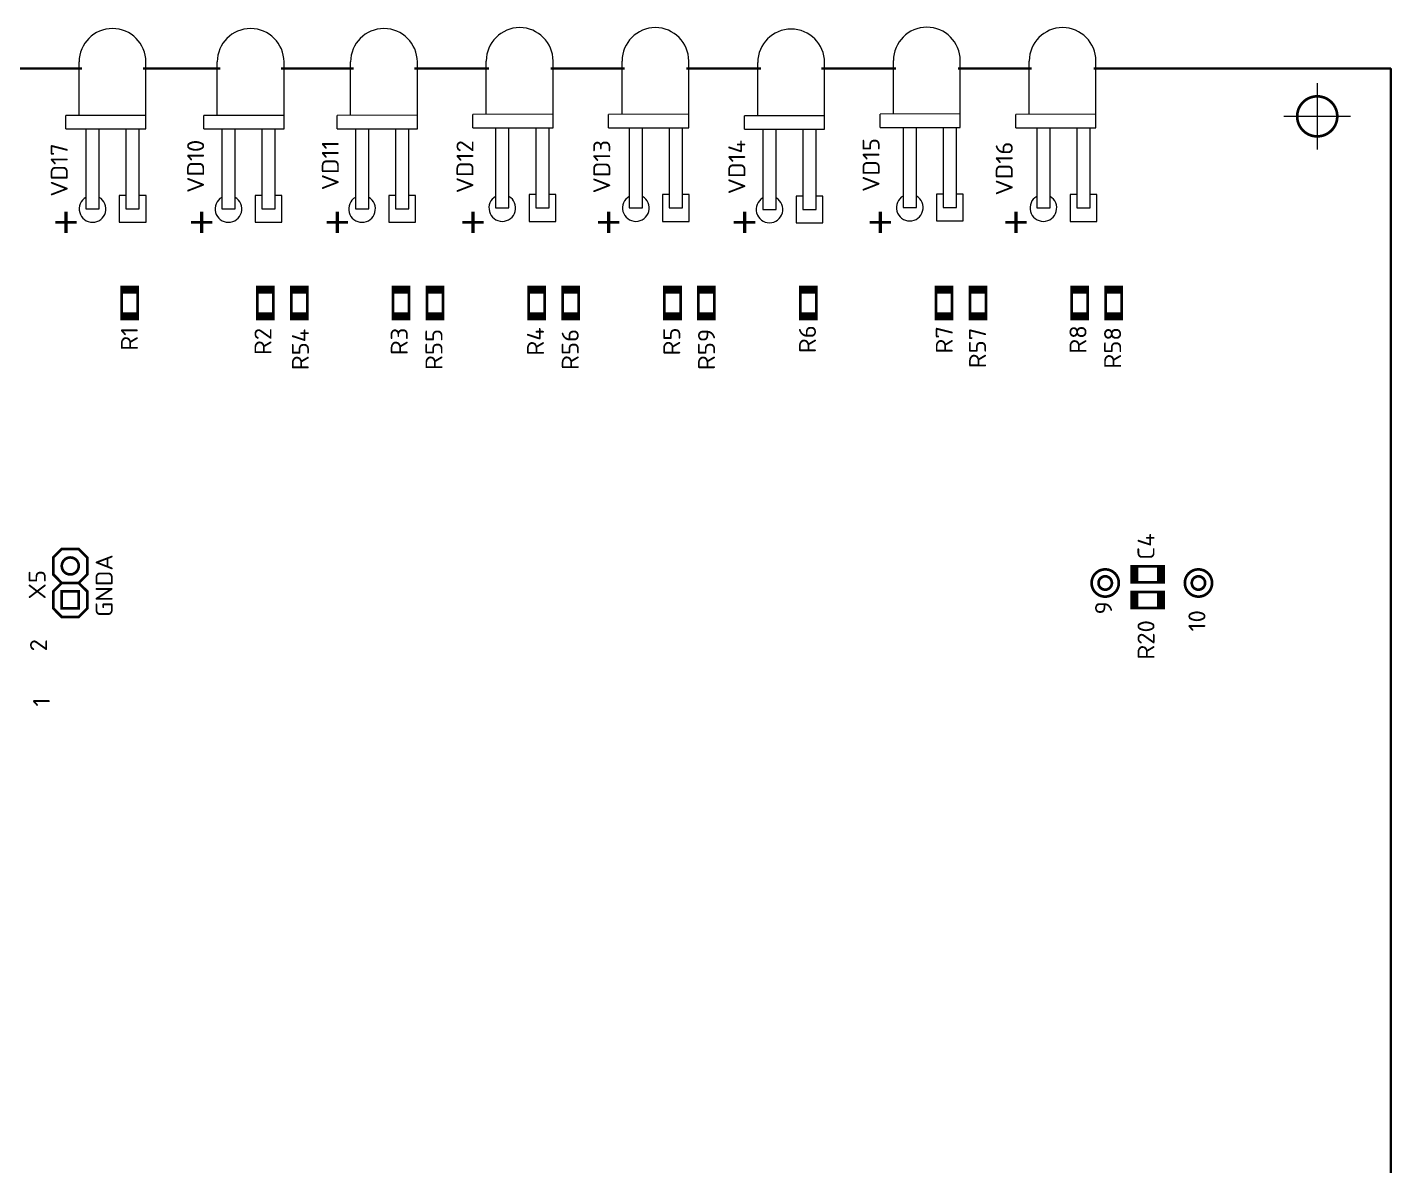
# Model space of a CAD drawing. Header units: millimetres. Extents: x -300 to 586, y -3087 to -2824.
# Drawn here: x 483.4 to 585.5, y -2971.1 to -2885.9 of the extents above; entities that cross this region are included whole.
import ezdxf
from ezdxf.enums import TextEntityAlignment as Align

# ---------------------------------------------------------------- set-up
doc = ezdxf.new("R2010")
doc.units = ezdxf.units.MM
doc.layers.add('BOARD', color=7, linetype='Continuous', lineweight=35)
doc.layers.add('TOP', color=7, linetype='Continuous', lineweight=20)
doc.styles.get("Standard").update_dxf_attribs({"font": 'txt.shx'})

msp = doc.modelspace()

# ---------------------------------------------------------------- linework, layer by layer
at = {"layer": 'BOARD'}
for points in [[(563.27, -2889), (585.5, -2889), (585.5, -3049), (352.25, -3049), (352.25, -2889), (487.53, -2889)], [(492.12, -2889), (497.87, -2889)], [(502.45, -2889), (507.85, -2889)], [(512.44, -2889), (517.98, -2889)], [(522.63, -2889), (528.14, -2889)], [(532.79, -2889), (538.35, -2889)], [(542.9, -2889), (548.45, -2889)], [(553.12, -2889), (558.62, -2889)]]:
    msp.add_lwpolyline(points, dxfattribs=at)
at = {"layer": 'TOP'}
for p, q in [((487.32, -2892.5), (487.32, -2888.5)), ((492.32, -2892.5), (492.32, -2888.5)), ((497.66, -2892.5), (497.66, -2888.5)), ((502.66, -2892.5), (502.66, -2888.5)), ((507.64, -2892.5), (507.64, -2888.5)), ((512.64, -2892.5), (512.64, -2888.5)), ((517.8, -2892.43), (517.8, -2888.43)), ((522.8, -2892.43), (522.8, -2888.43)), ((527.96, -2892.43), (527.96, -2888.43)), ((532.96, -2892.43), (532.96, -2888.43)), ((538.12, -2892.54), (538.12, -2888.54)), ((543.12, -2892.54), (543.12, -2888.54)), ((548.28, -2892.4), (548.28, -2888.4)), ((553.28, -2892.4), (553.28, -2888.4)), ((558.44, -2892.43), (558.44, -2888.43)), ((563.44, -2892.43), (563.44, -2888.43)), ((553.28, -2892.39), (547.28, -2892.4)), ((547.28, -2893.4), (547.28, -2892.4)), ((553.28, -2893.4), (553.28, -2892.4)), ((486.32, -2893.5), (486.32, -2892.5)), ((492.32, -2892.5), (486.32, -2892.51)), ((492.32, -2893.51), (492.32, -2892.51)), ((496.66, -2893.5), (496.66, -2892.5)), ((502.66, -2892.5), (496.66, -2892.51)), ((502.66, -2893.51), (502.66, -2892.51)), ((512.64, -2892.49), (506.64, -2892.5)), ((506.64, -2893.5), (506.64, -2892.5)), ((512.64, -2893.5), (512.64, -2892.5)), ((522.8, -2892.41), (516.8, -2892.43)), ((516.8, -2893.43), (516.8, -2892.43)), ((516.8, -2893.43), (522.8, -2893.43)), ((518.5, -2893.43), (518.5, -2899.43)), ((519.5, -2899.43), (519.5, -2893.43)), ((521.5, -2893.43), (521.5, -2899.43)), ((522.5, -2899.43), (522.5, -2893.43)), ((522.8, -2893.43), (522.8, -2892.43)), ((532.96, -2892.41), (526.96, -2892.43)), ((526.96, -2893.43), (526.96, -2892.43)), ((526.96, -2893.43), (532.96, -2893.43)), ((528.5, -2893.43), (528.5, -2899.43)), ((529.5, -2899.43), (529.5, -2893.43)), ((531.5, -2893.43), (531.5, -2899.43)), ((532.5, -2899.43), (532.5, -2893.43)), ((532.96, -2893.43), (532.96, -2892.43)), ((543.12, -2892.53), (537.12, -2892.54)), ((537.12, -2893.54), (537.12, -2892.54)), ((543.12, -2893.54), (543.12, -2892.54)), ((547.28, -2893.4), (553.28, -2893.4)), ((549, -2893.4), (549, -2899.4)), ((550, -2899.4), (550, -2893.4)), ((552, -2893.4), (552, -2899.4)), ((553, -2899.4), (553, -2893.4)), ((563.44, -2892.41), (557.44, -2892.43)), ((557.44, -2893.43), (557.44, -2892.43)), ((557.44, -2893.43), (563.44, -2893.43)), ((559, -2893.43), (559, -2899.43)), ((560, -2899.43), (560, -2893.43)), ((562, -2893.43), (562, -2899.43)), ((563, -2899.43), (563, -2893.43)), ((563.44, -2893.43), (563.44, -2892.43)), ((486.32, -2893.5), (492.32, -2893.5)), ((487.83, -2893.5), (487.83, -2899.5)), ((488.83, -2899.5), (488.83, -2893.5)), ((490.83, -2893.5), (490.83, -2899.5)), ((491.83, -2899.5), (491.83, -2893.5)), ((496.66, -2893.5), (502.66, -2893.5)), ((498, -2893.5), (498, -2899.5)), ((499, -2899.5), (499, -2893.5)), ((501, -2893.5), (501, -2899.5)), ((502, -2899.5), (502, -2893.5)), ((506.64, -2893.5), (512.64, -2893.5)), ((508, -2893.5), (508, -2899.5)), ((509, -2899.5), (509, -2893.5)), ((511, -2893.5), (511, -2899.5)), ((512, -2899.5), (512, -2893.5)), ((537.12, -2893.54), (543.12, -2893.54)), ((538.5, -2893.54), (538.5, -2899.54)), ((539.5, -2899.54), (539.5, -2893.54)), ((541.5, -2893.54), (541.5, -2899.54)), ((542.5, -2899.54), (542.5, -2893.54)), ((490.83, -2898.5), (490.33, -2898.5)), ((490.33, -2898.5), (490.33, -2900.5)), ((492.33, -2898.5), (491.83, -2898.5)), ((492.33, -2900.5), (492.33, -2898.5)), ((501, -2898.5), (500.5, -2898.5)), ((500.5, -2898.5), (500.5, -2900.5)), ((502.5, -2898.5), (502, -2898.5)), ((502.5, -2900.5), (502.5, -2898.5)), ((511, -2898.5), (510.5, -2898.5)), ((510.5, -2898.5), (510.5, -2900.5)), ((512.5, -2898.5), (512, -2898.5)), ((512.5, -2900.5), (512.5, -2898.5)), ((521.5, -2898.43), (521, -2898.43)), ((521, -2898.43), (521, -2900.43)), ((523, -2898.43), (522.5, -2898.43)), ((523, -2900.43), (523, -2898.43)), ((531.5, -2898.43), (531, -2898.43)), ((531, -2898.43), (531, -2900.43)), ((533, -2898.43), (532.5, -2898.43)), ((533, -2900.43), (533, -2898.43)), ((552, -2898.4), (551.5, -2898.4)), ((551.5, -2898.4), (551.5, -2900.4)), ((553.5, -2898.4), (553, -2898.4)), ((553.5, -2900.4), (553.5, -2898.4)), ((562, -2898.43), (561.5, -2898.43)), ((561.5, -2898.43), (561.5, -2900.43)), ((563.5, -2898.43), (563, -2898.43)), ((563.5, -2900.43), (563.5, -2898.43)), ((487.83, -2899.5), (488.83, -2899.5)), ((490.83, -2899.5), (491.83, -2899.5)), ((498, -2899.5), (499, -2899.5)), ((501, -2899.5), (502, -2899.5)), ((508, -2899.5), (509, -2899.5)), ((511, -2899.5), (512, -2899.5)), ((518.5, -2899.43), (519.5, -2899.43)), ((521.5, -2899.43), (522.5, -2899.43)), ((528.5, -2899.43), (529.5, -2899.43)), ((531.5, -2899.43), (532.5, -2899.43)), ((538.5, -2899.54), (539.5, -2899.54)), ((541.5, -2898.54), (541, -2898.54)), ((541, -2898.54), (541, -2900.54)), ((541.5, -2899.54), (542.5, -2899.54)), ((543, -2898.54), (542.5, -2898.54)), ((543, -2900.54), (543, -2898.54)), ((549, -2899.4), (550, -2899.4)), ((552, -2899.4), (553, -2899.4)), ((559, -2899.43), (560, -2899.43)), ((562, -2899.43), (563, -2899.43)), ((490.33, -2900.5), (492.33, -2900.5)), ((500.5, -2900.5), (502.5, -2900.5)), ((510.5, -2900.5), (512.5, -2900.5)), ((521, -2900.43), (523, -2900.43)), ((531, -2900.43), (533, -2900.43)), ((541, -2900.54), (543, -2900.54)), ((551.5, -2900.4), (553.5, -2900.4)), ((561.5, -2900.43), (563.5, -2900.43))]:
    msp.add_line(p, q, dxfattribs=at)
for points, const_width in [([(580, -2895.07), (580, -2890.07)], 0.1), ([(577.5, -2892.57), (582.5, -2892.57)], 0.1), ([(487.13, -2900.5), (485.53, -2900.5)], 0.2), ([(486.33, -2901.3), (486.33, -2899.7)], 0.25), ([(497.29, -2900.5), (495.69, -2900.5)], 0.2), ([(496.49, -2901.3), (496.49, -2899.7)], 0.25), ([(507.45, -2900.5), (505.85, -2900.5)], 0.2), ([(506.65, -2901.3), (506.65, -2899.7)], 0.25), ([(517.61, -2900.5), (516.01, -2900.5)], 0.2), ([(516.81, -2901.3), (516.81, -2899.7)], 0.25), ([(527.77, -2900.5), (526.17, -2900.5)], 0.2), ([(526.97, -2901.3), (526.97, -2899.7)], 0.25), ([(537.93, -2900.5), (536.33, -2900.5)], 0.2), ([(537.13, -2901.3), (537.13, -2899.7)], 0.25), ([(548.09, -2900.5), (546.49, -2900.5)], 0.2), ([(547.29, -2901.3), (547.29, -2899.7)], 0.25), ([(558.25, -2900.5), (556.65, -2900.5)], 0.2), ([(557.45, -2901.3), (557.45, -2899.7)], 0.25), ([(491.7, -2905.34), (490.5, -2905.34), (490.5, -2907.74), (491.7, -2907.74), (491.7, -2905.34)], 0.2), ([(490.5, -2905.54), (491.7, -2905.54)], 0.2), ([(490.5, -2905.74), (491.7, -2905.74)], 0.2), ([(501.86, -2905.34), (500.66, -2905.34), (500.66, -2907.74), (501.86, -2907.74), (501.86, -2905.34)], 0.2), ([(500.66, -2905.54), (501.86, -2905.54)], 0.2), ([(500.66, -2905.74), (501.86, -2905.74)], 0.2), ([(504.4, -2905.34), (503.2, -2905.34), (503.2, -2907.74), (504.4, -2907.74), (504.4, -2905.34)], 0.2), ([(503.2, -2905.54), (504.4, -2905.54)], 0.2), ([(503.2, -2905.74), (504.4, -2905.74)], 0.2), ([(512.02, -2905.34), (510.82, -2905.34), (510.82, -2907.74), (512.02, -2907.74), (512.02, -2905.34)], 0.2), ([(510.82, -2905.54), (512.02, -2905.54)], 0.2), ([(510.82, -2905.74), (512.02, -2905.74)], 0.2), ([(514.56, -2905.34), (513.36, -2905.34), (513.36, -2907.74), (514.56, -2907.74), (514.56, -2905.34)], 0.2), ([(513.36, -2905.54), (514.56, -2905.54)], 0.2), ([(513.36, -2905.74), (514.56, -2905.74)], 0.2), ([(522.18, -2905.34), (520.98, -2905.34), (520.98, -2907.74), (522.18, -2907.74), (522.18, -2905.34)], 0.2), ([(520.98, -2905.54), (522.18, -2905.54)], 0.2), ([(520.98, -2905.74), (522.18, -2905.74)], 0.2), ([(524.72, -2905.34), (523.52, -2905.34), (523.52, -2907.74), (524.72, -2907.74), (524.72, -2905.34)], 0.2), ([(523.52, -2905.54), (524.72, -2905.54)], 0.2), ([(523.52, -2905.74), (524.72, -2905.74)], 0.2), ([(532.34, -2905.34), (531.14, -2905.34), (531.14, -2907.74), (532.34, -2907.74), (532.34, -2905.34)], 0.2), ([(531.14, -2905.54), (532.34, -2905.54)], 0.2), ([(531.14, -2905.74), (532.34, -2905.74)], 0.2), ([(534.88, -2905.34), (533.68, -2905.34), (533.68, -2907.74), (534.88, -2907.74), (534.88, -2905.34)], 0.2), ([(533.68, -2905.54), (534.88, -2905.54)], 0.2), ([(533.68, -2905.74), (534.88, -2905.74)], 0.2), ([(542.5, -2905.34), (541.3, -2905.34), (541.3, -2907.74), (542.5, -2907.74), (542.5, -2905.34)], 0.2), ([(541.3, -2905.54), (542.5, -2905.54)], 0.2), ([(541.3, -2905.74), (542.5, -2905.74)], 0.2), ([(552.66, -2905.34), (551.46, -2905.34), (551.46, -2907.74), (552.66, -2907.74), (552.66, -2905.34)], 0.2), ([(551.46, -2905.54), (552.66, -2905.54)], 0.2), ([(551.46, -2905.74), (552.66, -2905.74)], 0.2), ([(555.2, -2905.34), (554, -2905.34), (554, -2907.74), (555.2, -2907.74), (555.2, -2905.34)], 0.2), ([(554, -2905.54), (555.2, -2905.54)], 0.2), ([(554, -2905.74), (555.2, -2905.74)], 0.2), ([(562.82, -2905.34), (561.62, -2905.34), (561.62, -2907.74), (562.82, -2907.74), (562.82, -2905.34)], 0.2), ([(561.62, -2905.54), (562.82, -2905.54)], 0.2), ([(561.62, -2905.74), (562.82, -2905.74)], 0.2), ([(565.36, -2905.34), (564.16, -2905.34), (564.16, -2907.74), (565.36, -2907.74), (565.36, -2905.34)], 0.2), ([(564.16, -2905.54), (565.36, -2905.54)], 0.2), ([(564.16, -2905.74), (565.36, -2905.74)], 0.2), ([(490.5, -2907.34), (491.7, -2907.34)], 0.2), ([(490.5, -2907.54), (491.7, -2907.54)], 0.2), ([(500.66, -2907.34), (501.86, -2907.34)], 0.2), ([(500.66, -2907.54), (501.86, -2907.54)], 0.2), ([(503.2, -2907.34), (504.4, -2907.34)], 0.2), ([(503.2, -2907.54), (504.4, -2907.54)], 0.2), ([(510.82, -2907.34), (512.02, -2907.34)], 0.2), ([(510.82, -2907.54), (512.02, -2907.54)], 0.2), ([(513.36, -2907.34), (514.56, -2907.34)], 0.2), ([(513.36, -2907.54), (514.56, -2907.54)], 0.2), ([(520.98, -2907.34), (522.18, -2907.34)], 0.2), ([(520.98, -2907.54), (522.18, -2907.54)], 0.2), ([(523.52, -2907.34), (524.72, -2907.34)], 0.2), ([(523.52, -2907.54), (524.72, -2907.54)], 0.2), ([(531.14, -2907.34), (532.34, -2907.34)], 0.2), ([(531.14, -2907.54), (532.34, -2907.54)], 0.2), ([(533.68, -2907.34), (534.88, -2907.34)], 0.2), ([(533.68, -2907.54), (534.88, -2907.54)], 0.2), ([(541.3, -2907.34), (542.5, -2907.34)], 0.2), ([(541.3, -2907.54), (542.5, -2907.54)], 0.2), ([(551.46, -2907.34), (552.66, -2907.34)], 0.2), ([(551.46, -2907.54), (552.66, -2907.54)], 0.2), ([(554, -2907.34), (555.2, -2907.34)], 0.2), ([(554, -2907.54), (555.2, -2907.54)], 0.2), ([(561.62, -2907.34), (562.82, -2907.34)], 0.2), ([(561.62, -2907.54), (562.82, -2907.54)], 0.2), ([(564.16, -2907.34), (565.36, -2907.34)], 0.2), ([(564.16, -2907.54), (565.36, -2907.54)], 0.2), ([(487.93, -2928.13), (487.29, -2927.5), (487.93, -2926.86), (487.93, -2925.59), (487.29, -2924.96), (486.02, -2924.96), (485.39, -2925.59), (485.39, -2926.86), (486.02, -2927.5), (485.39, -2928.13), (485.39, -2929.4), (486.02, -2930.04), (487.29, -2930.04), (487.93, -2929.4), (487.93, -2928.13)], 0.2), ([(566.1, -2927.46), (566.1, -2926.26), (568.5, -2926.26), (568.5, -2927.46), (566.1, -2927.46)], 0.2), ([(566.3, -2926.26), (566.3, -2927.46)], 0.2), ([(566.5, -2927.46), (566.5, -2926.26)], 0.2), ([(568.1, -2926.26), (568.1, -2927.46)], 0.2), ([(568.3, -2926.26), (568.3, -2927.46)], 0.2), ([(486.02, -2927.5), (487.29, -2927.5)], 0.2), ([(486.02, -2929.4), (486.02, -2928.13), (487.29, -2928.13), (487.29, -2929.4), (486.02, -2929.4)], 0.2), ([(568.5, -2929.37), (568.5, -2928.17), (566.1, -2928.17), (566.1, -2929.37), (568.5, -2929.37)], 0.2), ([(566.3, -2928.17), (566.3, -2929.37)], 0.2), ([(566.5, -2928.17), (566.5, -2929.37)], 0.2), ([(568.1, -2928.17), (568.1, -2929.37)], 0.2), ([(568.3, -2928.17), (568.3, -2929.37)], 0.2)]:
    msp.add_lwpolyline(points, dxfattribs=dict(at, const_width=const_width))
at = {"layer": 'TOP', "const_width": 0.2}
for points in [[(580, -2891.07, 1), (580, -2894.07, 1), (580, -2891.07)], [(486.66, -2925.59, 1), (486.66, -2926.86, 1), (486.66, -2925.59)], [(564.13, -2926.48, 1), (564.13, -2928.52, 1), (564.13, -2926.48)], [(564.13, -2927, 1), (564.13, -2928, 1), (564.13, -2927)], [(571.11, -2926.48, 1), (571.11, -2928.52, 1), (571.11, -2926.48)], [(571.11, -2927, 1), (571.11, -2928, 1), (571.11, -2927)]]:
    msp.add_lwpolyline(points, format="xyb", dxfattribs=at)
at = {"layer": 'TOP'}
for centre, radius, start, end in [((489.82, -2888.5), 2.5, 0, 180), ((500.16, -2888.5), 2.5, 0, 180), ((510.14, -2888.5), 2.5, 0, 180), ((520.3, -2888.43), 2.5, 0, 180), ((530.46, -2888.43), 2.5, 0, 180), ((540.62, -2888.54), 2.5, 0, 180), ((550.78, -2888.4), 2.5, 0, 180), ((560.94, -2888.43), 2.5, 0, 180), ((488.33, -2899.5), 1, 120, 60), ((498.5, -2899.5), 1, 120, 60), ((508.5, -2899.5), 1, 120, 60), ((519, -2899.43), 1, 120, 60), ((529, -2899.43), 1, 120, 60), ((539, -2899.54), 1, 120, 60), ((549.5, -2899.4), 1, 120, 60), ((559.5, -2899.43), 1, 120, 60)]:
    msp.add_arc(centre, radius, start, end, dxfattribs=at)

# ---------------------------------------------------------------- texts
at = {"layer": 'TOP', "width": 1.019685}
for s, p in [('VD10', (496.68, -2896.31)), ('VD12', (516.84, -2896.34)), ('VD14', (537.19, -2896.37)), ('VD15', (547.24, -2896.21)), ('VD17', (486.47, -2896.59)), ('VD11', (506.76, -2896.24)), ('VD13', (527.08, -2896.34)), ('VD16', (557.21, -2896.48)), ('R1', (491.72, -2909.22)), ('R2', (501.72, -2909.42)), ('R54', (504.52, -2910.02)), ('R3', (511.92, -2909.42)), ('R55', (514.52, -2910.02)), ('R4', (522.12, -2909.42)), ('R56', (524.72, -2910.02)), ('R5', (532.32, -2909.42)), ('R59', (534.92, -2910.02)), ('R6', (542.48, -2909.25)), ('R7', (552.72, -2909.3)), ('R57', (555.21, -2909.91)), ('R8', (562.73, -2909.27)), ('R58', (565.32, -2909.9)), ('C4', (567.82, -2924.77)), ('X5', (484.82, -2927.63)), ('R20', (567.82, -2931.76))]:
    msp.add_text(s, height=1.27, rotation=90, dxfattribs=at).set_placement(p, align=Align.CENTER)
for s, p in [('GNDA', (489.83, -2930.04)), ('9', (564.64, -2929.86)), ('10', (571.63, -2931.13)), ('2', (484.92, -2932.62)), ('1', (485.14, -2936.75))]:
    msp.add_text(s, height=1.27, rotation=90, dxfattribs=at).set_placement(p)

doc.saveas('drawing.dxf')
